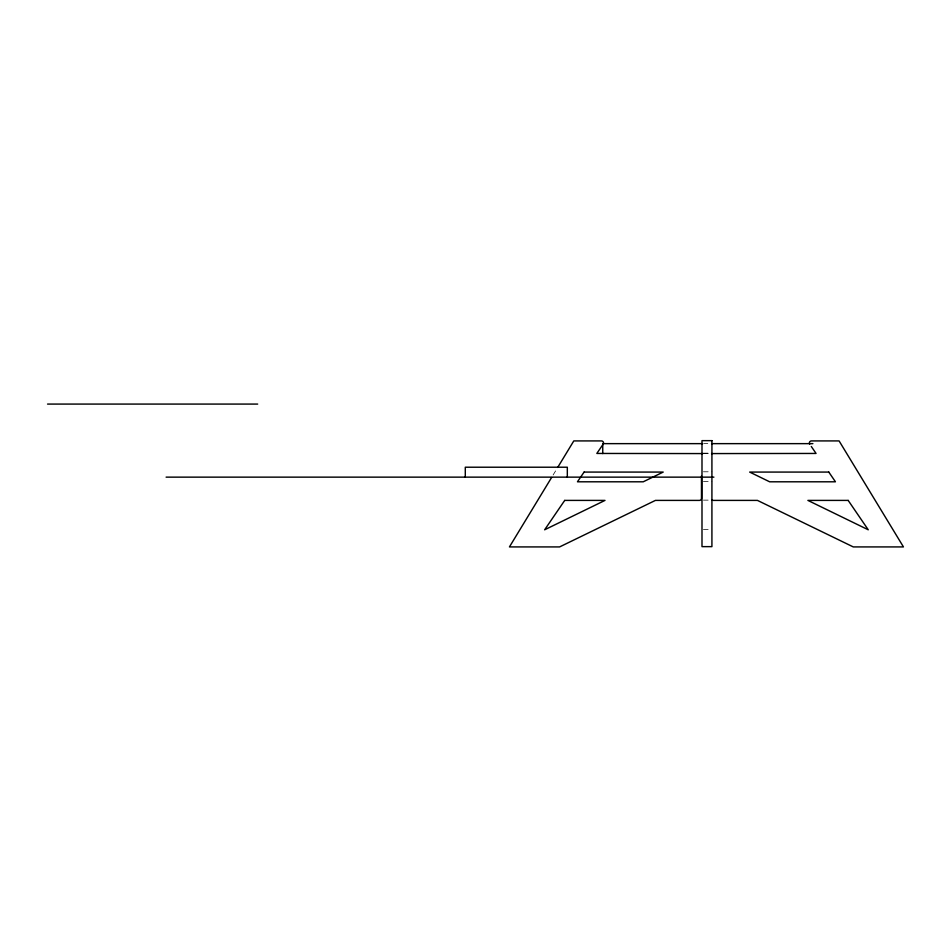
<?xml version="1.0" encoding="UTF-8"?>
<svg xmlns="http://www.w3.org/2000/svg" width="951" height="951" viewBox="0 0 951 951"><rect width="100%" height="100%" fill="white"/><g stroke="black" fill="none" stroke-linecap="round" stroke-linejoin="round"><path stroke-width="0.71" stroke-dasharray="4.75 3.57" d="M553.113 475.001L556.169 469.949M704.073 443.641L707.817 443.641M703.229 453.163L709.434 453.163M703.478 453.449L709.41 453.449M703.407 471.791L711.919 471.791M703.407 481.515L711.919 481.515M703.407 500.131L711.919 500.131M703.407 529.505L709.089 529.505"/><path stroke-width="1.43" d="M551.58 477.521L509.439 546.92L559.604 546.92L655.429 500.404L699.413 500.404A2.068 2.068 0 0 0 701.481 498.348L701.481 475.94M557.702 467.428L573.798 440.919L601.46 440.919A2.068 2.068 0 0 1 603.172 444.165L596.824 453.449L702.813 453.579M47.55 404.08L257.685 404.08M702.813 443.641L602.744 443.641L602.744 453.579M711.562 443.641L812.891 443.641M711.562 453.579L816.065 453.449L811.298 446.483M166.104 477.14L713.904 477.14M567.319 477.14L567.319 467.214L465.289 467.214L465.289 477.14M711.859 499.632A2.068 2.068 0 0 0 713.476 500.404L757.448 500.404L853.273 546.92L903.45 546.92L839.091 440.919L811.417 440.919A2.068 2.068 0 0 0 809.717 444.165M564.716 500.404L544.638 529.79L604.991 500.404L564.716 500.404M584.092 472.076L577.447 481.8L643.245 481.8L663.204 472.076L584.092 472.076M711.919 440.646L701.993 440.646L701.993 546.635L711.919 546.635L711.919 440.646M828.797 472.076L749.673 472.076L769.644 481.8L835.442 481.8L828.797 472.076M848.173 500.404L807.886 500.404L868.251 529.79L848.173 500.404"/></g></svg>
